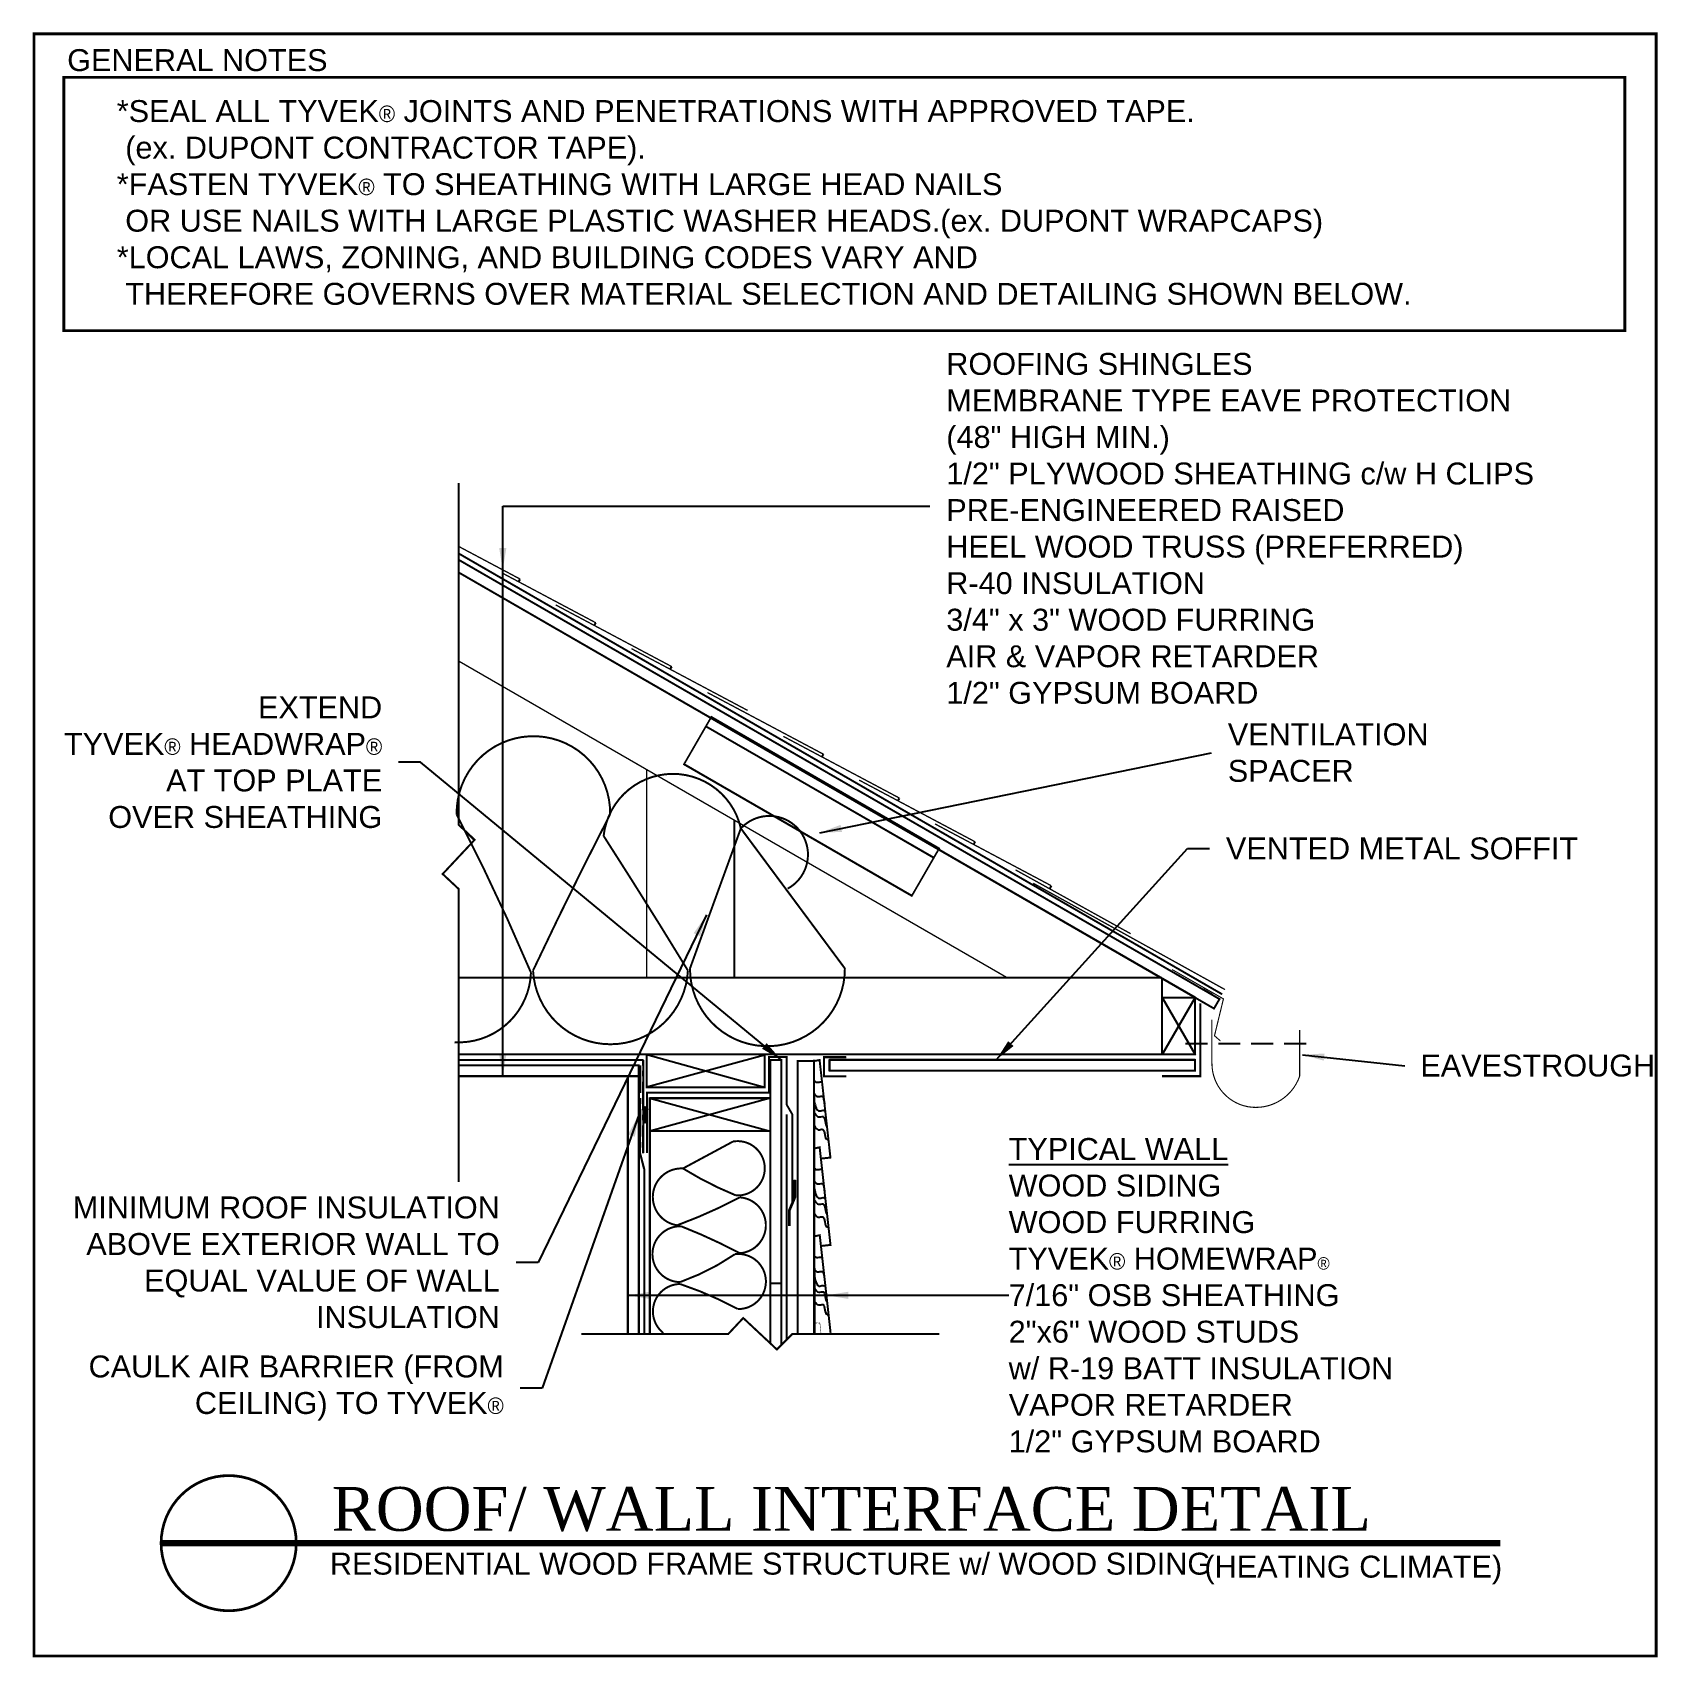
# Model space of a CAD drawing. Extents: x -11.2 to 62.9, y 241.7 to 315.8.
import ezdxf

# ---------------------------------------------------------------- set-up
doc = ezdxf.new("R2010")
doc.units = 0
doc.header["$MEASUREMENT"] = 0
for name, pattern in [('CENTER', [2, 1.25, -0.25, 0.25, -0.25]), ('DASHED', [0.75, 0.5, -0.25]), ('DASHED2', [0.375, 0.25, -0.125])]:
    doc.linetypes.add(name, pattern=pattern)
doc.layers.get('0').update_dxf_attribs({"linetype": 'CONTINUOUS'})
for name, color, linetype in [('CLADDING', 87, 'CONTINUOUS'), ('FASTENING', 1, 'CONTINUOUS'), ('HATCH', 7, 'CONTINUOUS'), ('INSULATION', 40, 'CONTINUOUS'), ('LOWERROOFS', 5, 'CONTINUOUS'), ('ROOFING', 7, 'CONTINUOUS'), ('STRUCTURE', 7, 'CONTINUOUS'), ('TEXT', 7, 'CONTINUOUS'), ('TITLE', 7, 'CONTINUOUS'), ('TYVEK', 5, 'DASHED'), ('VAPOURBARRIER', 114, 'CENTER')]:
    doc.layers.add(name, color=color, linetype=linetype)
doc.styles.add('DETAILS', font='sanss___.ttf', dxfattribs={"height": 1})
doc.styles.add('TITLE', font='TIMES.TTF', dxfattribs={"height": 2})
doc.dimstyles.new('TYVEKDETAILS', dxfattribs={"dimtxt": 1.5, "dimasz": 1, "dimexe": 0.75, "dimexo": 0.75, "dimgap": 0.75, "dimtad": 0, "dimtih": 1, "dimtoh": 1, "dimdec": 4, "dimzin": 0, "dimtxsty": 'DETAILS', "dimcen": 0.0625, "dimazin": 3, "dimtfac": 1, "dimtdec": 4, "dimtofl": 0, "dimtmove": 0, "dimatfit": 3, "dimtolj": 1, "dimtzin": 0})

# ---------------------------------------------------------------- blocks, each defined once
blk = doc.blocks.new('A$C19F31299')
at = {"layer": 'ROOFING', "const_width": 0.08}
blk.add_lwpolyline([(0.055, 6.055), (1.305, 8.22), (11.697, 2.22), (10.447, 0.055), (0.055, 6.055), (1.055, 7.787), (11.447, 1.787)], dxfattribs=at)
at = {"layer": 'STRUCTURE'}
for p, q in [((11.447, 1.787), (1.055, 7.787)), ((10.447, 0.055), (0.055, 6.055))]:
    blk.add_line(p, q, dxfattribs=at)
blk = doc.blocks.new('A$C54223096')
at = {"layer": 'INSULATION', "const_width": 0.09}
for points in [[(10.649, 3.497, -0.952471), (3.585, 3.497, -0.008711), (7.101, 10.621, 1.018521), (0.1, 10.621, -0.018473), (3.49, 3.402, -0.420659), (0.003, 0.225, -0.420659)], [(15.201, 7.233, 1.180587), (13.064, 9.98), (17.809, 3.592, -1.004186), (10.744, 3.592, -0.00062), (13.064, 9.98, 0.847915), (6.804, 9.637, -0.006002), (10.649, 3.497)]]:
    blk.add_lwpolyline(points, format="xyb", dxfattribs=at)
at = {"layer": 'STRUCTURE'}
blk.add_blockref('A$C19F31299', (10.415, 6.848), dxfattribs=at)
blk = doc.blocks.new('A$C463902B4')
at = {"layer": 'CLADDING', "const_width": 0.01}
blk.add_lwpolyline([(0.005, 4.506), (0.01, 4.456), (0.01, 0.497), (0.253, 0.524), (0.311, 0.006), (0.75, 0.054), (0.255, 4.506), (0.007, 4.482)], dxfattribs=at)
at = {"layer": 'CLADDING'}
for points, knots in [([(0.005, 3.573), (0.037, 3.529), (0.124, 3.448), (0.303, 3.536), (0.359, 3.489), (0.37, 3.473)], [0.0913568, 0.0913568, 0.0913568, 0.0913568, 0.2431487, 0.4502689, 0.5165414, 0.5165414, 0.5165414, 0.5165414]), ([(0.005, 2.972), (0.046, 2.904), (0.134, 2.784), (0.454, 2.939), (0.444, 2.637), (0.477, 2.509)], [0.0350487, 0.0350487, 0.0350487, 0.0350487, 0.2431487, 0.4502689, 0.790526, 0.790526, 0.790526, 0.790526]), ([(0.01, 2.629), (0.062, 2.397), (0.135, 2.071), (0.41, 2.248), (0.5, 2.177), (0.515, 2.163)], [0, 0, 0, 0, 0.5119554, 0.7190756, 0.767141, 0.767141, 0.767141, 0.767141]), ([(0.036, 2.079), (0.083, 1.998), (0.171, 1.849), (0.561, 2.038), (0.477, 1.539), (0.592, 1.471)], [0, 0, 0, 0, 0.2431487, 0.4502689, 0.9230677, 0.9230677, 0.9230677, 0.9230677])]:
    blk.add_open_spline(points, degree=3, knots=knots, dxfattribs=at)
blk.add_spline([(0.019, 1.495), (0.191, 1.323), (0.397, 1.34), (0.604, 0.876), (0.655, 0.876)], degree=3, dxfattribs=at)
blk.add_open_spline([(0.517, 2.145), (0.502, 2.161), (0.484, 2.18), (0.466, 2.199)], degree=3, dxfattribs=at)
blk = doc.blocks.new('A$C11834D54')
at = {"layer": 'CLADDING', "linetype": 'DASHED2', "ltscale": 4}
blk.add_line((6.126, 2.927), (0.369, 2.927), dxfattribs=at)
at = {"layer": 'LOWERROOFS', "const_width": 0.05}
blk.add_lwpolyline([(0.012, 6.316), (2.357, 4.975), (1.949, 3.293), (2.22, 3.059)], dxfattribs=at)
at = {"layer": 'LOWERROOFS'}
blk.add_lwpolyline([(1.833, 4.025, 0.05, 0.05, 0), (1.833, 2.025, 0.05, 0.05, 0.414214), (3.833, 0.025, 0.05, 0.05, 0.319146), (5.833, 1.446, 0.05, 0.05, 0), (5.833, 3.552, 0, 0, 0)], format="xyseb", dxfattribs=at)
at = {"layer": 'STRUCTURE', "insert": (11.34, 1.927), "char_height": 1, "attachment_point": 4, "style": 'DETAILS'}
blk.add_mtext('EAVESTROUGH', dxfattribs=at)
at = {"layer": 'STRUCTURE'}
blk.add_leader([(5.959, 2.427), (10.631, 1.927)], dimstyle='TYVEKDETAILS', dxfattribs=at)

msp = doc.modelspace()

# ---------------------------------------------------------------- hatches: boundary and pattern name
at = {"layer": 'FASTENING'}
h = msp.add_hatch(dxfattribs=at)
h.set_pattern_fill('HONEY', color=256, style=0)
h.set_pattern_definition([(0, (17.07721, -14.14097), (0.1875, 0.108253175), [0.125, -0.25]), (120, (17.07721, -14.14097), (-0.1875, 0.108253176), [0.125, -0.25]), (60, (17.07721, -14.14097), (4e-10, 0.21650635), [-0.25, 0.125])])
h.paths.add_polyline_path([(16.779, 266.716, 0.554385), (16.609, 266.706), (16.609, 266.164, 1.158196), (16.779, 266.164)])

# ---------------------------------------------------------------- linework, layer by layer
at = {"const_width": 0.125}
msp.add_lwpolyline([(-11.187, 241.721), (62.813, 241.721), (62.813, 315.721), (-11.187, 315.721)], close=True, dxfattribs=at)
at = {"const_width": 0.06}
for points in [[(8.19, 263.355), (8.19, 276.715), (7.46, 277.398), (8.897, 278.934), (8.19, 279.641), (8.19, 295.231)], [(13.784, 256.415), (20.488, 256.415), (21.17, 257.145), (22.706, 255.708), (23.413, 256.415), (30.116, 256.415)]]:
    msp.add_lwpolyline(points, dxfattribs=at)
at = {"const_width": 0.125}
msp.add_lwpolyline([(-2.3, 249.957, -1), (-2.3, 243.791, -1), (-2.3, 249.957, -0.7496)], format="xyb", dxfattribs=at)
at = {"layer": 'CLADDING'}
for p, q in [((24.408, 268.865), (23.654, 268.865)), ((23.654, 256.415), (23.654, 268.865)), ((24.404, 256.415), (24.404, 268.919)), ((24.404, 264.995), (24.404, 260.495))]:
    msp.add_line(p, q, dxfattribs=at)
for points, const_width in [([(23.654, 268.865), (23.654, 256.415), (24.428, 256.415), (24.404, 268.865), (23.654, 268.865)], 0.09), ([(24.404, 268.865), (24.654, 268.915), (25.148, 264.463), (24.709, 264.415)], 0.09), ([(24.411, 264.88), (24.656, 264.93), (25.151, 260.478), (24.715, 260.43)], 0.09), ([(24.416, 260.871), (24.661, 260.921), (25.155, 256.47)], 0.09), ([(24.423, 256.912), (24.428, 256.862), (24.428, 256.415)], 0.01), ([(24.728, 256.415), (24.673, 256.912), (24.425, 256.888)], 0.01)]:
    msp.add_lwpolyline(points, dxfattribs=dict(at, const_width=const_width))
at = {"layer": 'FASTENING'}
for p, q in [((23.525, 262.651), (23.525, 263.441)), ((23.525, 262.651), (23.275, 262.054)), ((23.275, 262.054), (23.275, 261.343))]:
    msp.add_line(p, q, dxfattribs=at)
at = {"layer": 'FASTENING', "const_width": 0.125}
msp.add_lwpolyline([(16.702, 266.758), (16.694, 266.066)], dxfattribs=at)
at = {"layer": 'FASTENING', "color": 112, "const_width": 0.125}
msp.add_lwpolyline([(23.525, 263.441), (23.525, 262.651), (23.275, 262.054), (23.275, 261.343)], dxfattribs=at)
at = {"layer": 'FASTENING'}
for centre, radius, start, end in [((16.697, 266.658), 0.1, 324.67593, 208.66255), ((16.694, 266.152), 0.0859, 171.61542, 8.38458)]:
    msp.add_arc(centre, radius, start, end, dxfattribs=at)
at = {"layer": 'HATCH'}
for p, q in [((40.279, 271.761), (41.779, 269.169)), ((41.779, 271.761), (40.279, 269.169)), ((16.768, 269.169), (22.143, 267.669)), ((22.143, 269.127), (16.768, 267.669)), ((16.904, 267.169), (22.404, 265.669)), ((22.404, 267.169), (16.904, 265.669))]:
    msp.add_line(p, q, dxfattribs=at)
at = {"layer": 'INSULATION', "const_width": 0.09}
msp.add_lwpolyline([(18.422, 263.966), (20.707, 265.196, -1.120916), (20.839, 262.736, -0.042055), (18.422, 263.966, 0.955215), (18.158, 261.375, 0.033771), (21.015, 262.648, -0.932497), (21.015, 260.101, 0.02843), (18.334, 261.331, 1.006035), (18.29, 258.783, 0.065918), (20.795, 260.057, -1.071863), (20.927, 257.553, 0.044094), (18.29, 258.695, 0.705637), (17.522, 256.464, 0.705637)], format="xyb", dxfattribs=at)
at = {"layer": 'ROOFING', "linetype": 'CENTER', "const_width": 0.09}
msp.add_lwpolyline([(43.02, 271.911), (8.19, 292.019)], dxfattribs=at)
at = {"layer": 'ROOFING', "const_width": 0.0625}
msp.add_lwpolyline([(16.768, 272.669), (16.768, 282.16)], dxfattribs=at)
at = {"layer": 'STRUCTURE'}
for p, q in [((41.779, 271.761), (8.19, 291.153)), ((10.921, 290.731), (10.991, 290.852)), ((14.382, 288.733), (14.452, 288.854)), ((17.843, 286.735), (17.913, 286.856)), ((24.765, 282.739), (24.834, 282.86)), ((28.226, 280.741), (28.295, 280.861)), ((20.779, 272.669), (20.779, 279.844)), ((31.687, 278.742), (31.756, 278.863)), ((35.217, 276.865), (35.141, 276.727)), ((40.279, 269.169), (40.279, 272.627)), ((42.154, 272.141), (42.555, 271.909)), ((41.779, 269.169), (41.779, 271.761)), ((42.029, 268.169), (42.029, 271.493)), ((22.279, 269.169), (8.19, 269.169)), ((41.779, 269.169), (22.341, 269.169)), ((16.404, 268.669), (8.19, 268.669)), ((16.404, 268.669), (16.404, 256.415)), ((22.404, 268.919), (22.904, 268.919)), ((22.404, 268.919), (22.404, 255.991)), ((22.904, 268.919), (22.904, 257.516)), ((24.859, 269.044), (25.859, 269.044)), ((24.859, 268.169), (24.859, 269.044)), ((41.779, 268.919), (25.109, 268.919)), ((25.109, 268.419), (25.109, 268.919)), ((41.779, 268.419), (25.109, 268.419)), ((41.779, 268.419), (41.779, 268.919)), ((16.404, 268.169), (8.19, 268.169)), ((15.904, 268.169), (15.904, 256.415)), ((24.859, 268.169), (25.859, 268.169)), ((42.029, 268.169), (40.279, 268.169)), ((22.404, 267.169), (16.904, 267.169)), ((16.904, 267.169), (16.904, 256.415)), ((22.404, 265.669), (16.904, 265.669)), ((22.404, 258.738), (22.904, 258.738)), ((22.904, 257.516), (22.904, 255.905))]:
    msp.add_line(p, q, dxfattribs=at)
for points, const_width in [([(8.19, 295.231), (8.19, 279.641), (8.92, 278.958), (7.46, 277.398), (8.19, 276.715), (8.19, 263.355)], 0.09), ([(10.991, 290.852), (8.19, 292.341)], 0.06), ([(8.19, 291.153), (42.645, 271.261), (42.895, 271.694), (8.19, 291.731)], 0.09), ([(14.452, 288.854), (10.219, 291.105)], 0.06), ([(17.913, 286.856), (12.615, 289.673)], 0.06), ([(21.373, 284.858), (16.076, 287.675)], 0.06), ([(24.834, 282.86), (19.537, 285.676)], 0.06), ([(28.295, 280.861), (22.998, 283.678)], 0.06), ([(31.756, 278.863), (26.459, 281.68)], 0.06), ([(35.217, 276.865), (29.92, 279.682)], 0.06), ([(33.207, 272.669), (21.833, 279.235)], 0.0625), ([(38.841, 274.676), (33.593, 277.585)], 0.06), ([(43.145, 272.127), (34.398, 276.975)], 0.06), ([(22.143, 269.169), (40.279, 269.169), (40.279, 272.627)], 0.09), ([(40.279, 272.669), (25.871, 272.669)], 0.09), ([(41.779, 271.761), (40.279, 271.761), (40.279, 269.169), (41.779, 269.169), (41.779, 271.761)], 0.09), ([(42.029, 271.493), (42.029, 268.169), (40.279, 268.169)], 0.09), ([(16.768, 269.169), (8.19, 269.169)], 0.09), ([(16.768, 269.169), (16.768, 267.669), (22.143, 267.669), (22.143, 269.169), (16.768, 269.169)], 0.09), ([(25.859, 269.044), (24.859, 269.044), (24.859, 268.169), (25.859, 268.169)], 0.09), ([(8.19, 268.169), (16.404, 268.169), (16.404, 268.669), (8.19, 268.669)], 0.09), ([(22.404, 255.991), (22.404, 268.919), (22.904, 268.919), (22.904, 255.905)], 0.09), ([(25.109, 268.419), (25.109, 268.919), (41.779, 268.919), (41.779, 268.419), (25.109, 268.419)], 0.09), ([(15.904, 256.415), (15.904, 268.169), (16.404, 268.169), (16.404, 256.415)], 0.09), ([(16.904, 267.169), (16.904, 265.669), (22.404, 265.669), (22.404, 267.169), (16.904, 267.169)], 0.09), ([(16.904, 265.669), (16.904, 256.415)], 0.09), ([(13.784, 256.415), (20.488, 256.415), (21.17, 257.145), (22.706, 255.708), (23.413, 256.415), (30.116, 256.415)], 0.09)]:
    msp.add_lwpolyline(points, dxfattribs=dict(at, const_width=const_width))
at = {"layer": 'STRUCTURE', "linetype": 'DASHED2'}
for points, const_width in [([(21.904, 279.195), (8.19, 287.112)], 0.0625), ([(25.871, 272.669), (8.19, 272.669)], 0.09)]:
    msp.add_lwpolyline(points, dxfattribs=dict(at, const_width=const_width))
at = {"layer": 'TITLE', "const_width": 0.125}
msp.add_lwpolyline([(-9.822, 313.743), (61.386, 313.743), (61.386, 302.177), (-9.822, 302.177)], close=True, dxfattribs=at)
at = {"layer": 'TITLE', "const_width": 0.3}
msp.add_lwpolyline([(-5.383, 246.874), (55.703, 246.874)], dxfattribs=at)
at = {"layer": 'TYVEK', "const_width": 0.09}
for points in [[(16.779, 264.669), (16.779, 267.419), (22.341, 267.419), (22.341, 269.044), (23.154, 269.044), (23.154, 266.874), (23.404, 266.441), (23.404, 262.441)], [(23.154, 266.441), (23.154, 256.155)]]:
    msp.add_lwpolyline(points, dxfattribs=at)
at = {"layer": 'VAPOURBARRIER', "linetype": 'CENTER'}
for p, q in [((16.466, 268.669), (16.466, 264.669)), ((16.654, 263.95), (16.466, 264.669)), ((16.654, 263.95), (16.654, 256.415))]:
    msp.add_line(p, q, dxfattribs=at)
at = {"layer": 'VAPOURBARRIER'}
msp.add_line((16.609, 264.669), (16.609, 268.919), dxfattribs=at)
at = {"layer": 'VAPOURBARRIER', "const_width": 0.09}
for points in [[(16.609, 268.919), (8.19, 268.919)], [(16.609, 264.669), (16.609, 268.919)], [(16.654, 256.415), (16.654, 263.95), (16.466, 264.669), (16.466, 267.183)]]:
    msp.add_lwpolyline(points, dxfattribs=at)

# ---------------------------------------------------------------- block references
at = {"layer": 'CLADDING'}
for p in [(24.399, 264.409), (24.401, 260.424), (24.406, 256.415)]:
    msp.add_blockref('A$C463902B4', p, dxfattribs=at)
at = {"layer": 'STRUCTURE'}
for name, p in [('A$C54223096', (7.998, 269.498)), ('A$C11834D54', (40.718, 266.726))]:
    msp.add_blockref(name, p, dxfattribs=at)

# ---------------------------------------------------------------- texts
at = {"layer": 'TEXT', "insert": (-7.406, 312.699), "char_height": 1, "width": 69.25, "attachment_point": 1, "style": 'DETAILS'}
msp.add_mtext('*SEAL ALL TYVEK{\\fSymbol|b0|i0|c2|p18;\\H0.75x;â} JOINTS AND PENETRATIONS WITH APPROVED TAPE.\\P (ex. DUPONT CONTRACTOR TAPE).\\P*FASTEN TYVEK{\\fSymbol|b0|i0|c2|p18;\\H0.75x;â} TO SHEATHING WITH LARGE HEAD NAILS \\P OR USE NAILS WITH LARGE PLASTIC WASHER HEADS.(ex. DUPONT WRAPCAPS)\\P*LOCAL LAWS, ZONING, AND BUILDING CODES VARY AND \\P THEREFORE GOVERNS OVER MATERIAL SELECTION AND DETAILING SHOWN BELOW.', dxfattribs=at)
at = {"layer": 'TEXT', "char_height": 1, "style": 'DETAILS'}
for s, insert, attachment_point in [('ROOFING SHINGLES \\PMEMBRANE TYPE EAVE PROTECTION \\P(48" HIGH MIN.)\\P1/2" PLYWOOD SHEATHING c/w H CLIPS\\PPRE-ENGINEERED RAISED \\PHEEL WOOD TRUSS (PREFERRED) \\PR-40 INSULATION\\P3/4" x 3" WOOD FURRING\\PAIR & VAPOR RETARDER\\P1/2" GYPSUM BOARD', (30.434, 293.158), 4), ('EXTEND \\PTYVEK{\\fSymbol|b0|i0|c2|p18;\\H0.75x;â} HEADWRAP{\\fSymbol|b0|i0|c2|p18;\\H0.75x;â}  \\PAT TOP PLATE \\POVER SHEATHING', (4.702, 282.493), 6), ('\\A1;VENTILATION\\PSPACER', (43.275, 282.929), 4), ('VENTED METAL SOFFIT', (43.189, 278.558), 4), ('\\LTYPICAL WALL\\P\\lWOOD SIDING\\PWOOD FURRING\\PTYVEK\\fSymbol|b0|i0|c2|p18;\\H0.75;â\\fSansSerif|b0|i0|c2|p2;\\H1; HOMEWRAP\\fSymbol|b0|i0|c2|p18;\\H0.563;â\\P\\fSansSerif|b0|i0|c2|p2;\\H1;7/16" OSB SHEATHING\\P2"x6" WOOD STUDS \\Pw/ R-19 BATT INSULATION\\PVAPOR RETARDER\\P1/2" GYPSUM BOARD', (33.279, 258.179), 4), ('MINIMUM ROOF INSULATION\\P ABOVE EXTERIOR WALL TO \\PEQUAL VALUE OF WALL \\PINSULATION', (10.066, 259.68), 6), ('CAULK AIR BARRIER (FROM \\PCEILING) TO TYVEK{\\fSymbol|b0|i0|c2|p18;\\H0.75x;â}', (10.246, 253.951), 6)]:
    msp.add_mtext(s, dxfattribs=dict(at, insert=insert, attachment_point=attachment_point))
at = {"layer": 'TITLE'}
for s, insert, char_height, width, attachment_point, style in [('GENERAL NOTES', (-9.667, 315.024), 1, 19.25, 1, 'DETAILS'), ('ROOF/ WALL INTERFACE DETAIL', (2.398, 248.415), 2, 54.43787, 4, 'TITLE'), ('RESIDENTIAL WOOD FRAME STRUCTURE w/ WOOD SIDING ', (2.316, 245.931), 1, 54.4375, 4, 'DETAILS'), ('(HEATING CLIMATE)', (42.208, 245.653), 1, 14.74941, 4, 'DETAILS')]:
    msp.add_mtext(s, dxfattribs=dict(at, insert=insert, char_height=char_height, width=width, attachment_point=attachment_point, style=style))

# ---------------------------------------------------------------- leaders
at = {"layer": 'TEXT', "annotation_type": 0, "has_hookline": 1}
for points, hookline_direction, text_width in [([(10.202, 268.169), (10.202, 294.182), (29.684, 294.182)], 0, 26.123), ([(22.904, 268.919), (6.452, 282.493), (5.452, 282.493)], 1, 14.526), ([(24.664, 279.279), (42.525, 282.929)], 0, 8.849), ([(32.707, 268.919), (41.439, 278.558), (42.439, 278.558)], 0, 15.712), ([(19.496, 275.529), (11.816, 259.68), (10.816, 259.68)], 1, 19.214), ([(16.406, 266.411), (11.996, 253.951), (10.996, 253.951)], 1, 18.432), ([(24.965, 258.179), (32.529, 258.179)], 0, 17.112)]:
    msp.add_leader(points, dimstyle='TYVEKDETAILS', dxfattribs=dict(at, hookline_direction=hookline_direction, text_width=text_width))
at = {"layer": 'TEXT'}
for points in [[(10.202, 291.272), (10.202, 294.182), (29.684, 294.182)], [(15.904, 258.179), (33.279, 258.179)]]:
    msp.add_leader(points, dimstyle='TYVEKDETAILS', dxfattribs=at)

doc.saveas('drawing.dxf')
